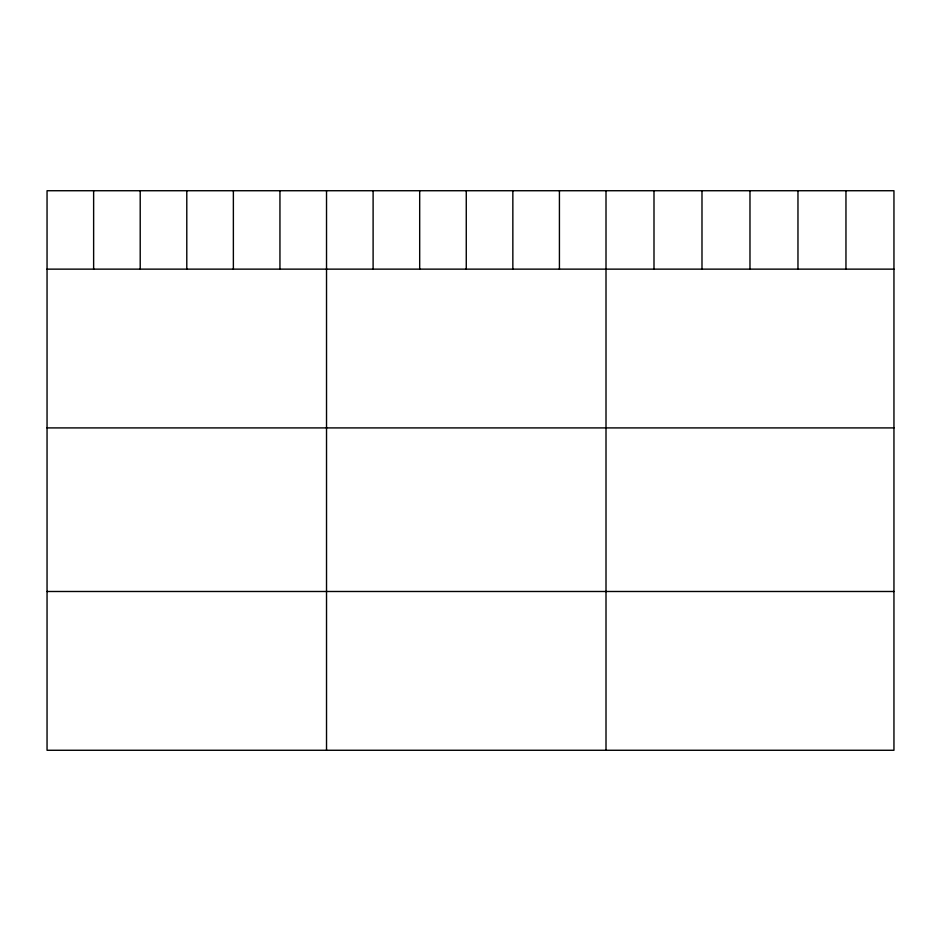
<?xml version="1.0" encoding="UTF-8"?>
<svg xmlns="http://www.w3.org/2000/svg" width="941" height="941" viewBox="0 0 941 941"><rect width="100%" height="100%" fill="white"/><g stroke="black" fill="none" stroke-linecap="round" stroke-linejoin="round"><path stroke-width="1.41" d="M893.95 269.138L893.95 750.271L47.05 750.271L47.05 190.729L893.95 190.729L893.95 269.138L47.05 269.138M47.05 427.908L893.95 427.908M47.05 591.489L893.95 591.489M845.959 190.729L845.959 269.138M797.968 190.729L797.968 269.138M749.977 190.729L749.977 269.138M701.986 190.729L701.986 269.138M653.995 190.729L653.995 269.138M606.004 190.729L606.004 750.271M559.425 190.729L559.425 269.138M512.845 190.729L512.845 269.138M466.265 190.729L466.265 269.138M419.686 190.729L419.686 269.138M373.106 190.729L373.106 269.138M326.527 190.729L326.527 750.271M279.947 190.729L279.947 269.138M233.368 190.729L233.368 269.138M186.789 190.729L186.789 269.138M140.209 190.729L140.209 269.138M93.629 190.729L93.629 269.138"/></g></svg>
